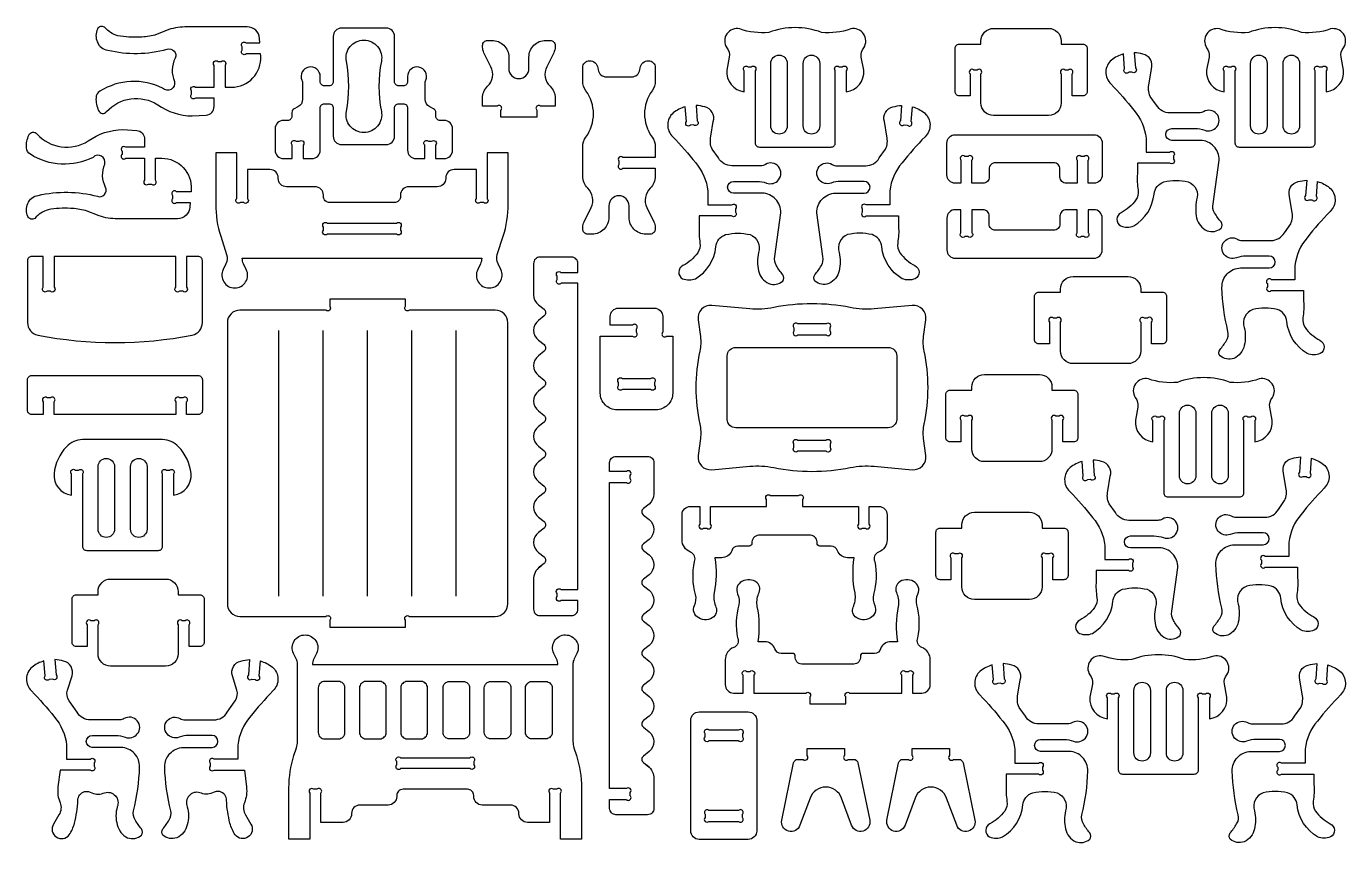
# Model space of a CAD drawing. Extents: x 685.5 to 700.6, y 17.1 to 35.8.
# Drawn here: x 685.53 to 700.64, y 26.46 to 35.81 of the extents above; entities that cross this region are included whole.
import ezdxf

# ---------------------------------------------------------------- set-up
doc = ezdxf.new("R2010")
doc.units = 0
doc.header["$MEASUREMENT"] = 0
doc.layers.add('KONTUR', color=20, linetype='CONTINUOUS')

msp = doc.modelspace()

# ---------------------------------------------------------------- linework, layer by layer
at = {"layer": 'KONTUR'}
for points in [[(687.721, 35.409), (687.757, 35.409, -1), (687.802, 35.365), (687.802, 35.115), (687.875, 35.115, 0.433432), (688.211, 35.473), (688.209, 35.497), (688.042, 35.497, -1), (687.998, 35.541), (687.998, 35.578, -1), (688.042, 35.622), (688.201, 35.622), (688.198, 35.672, 0.395253), (688.054, 35.807), (687.366, 35.807, 0.077687), (687.157, 35.775), (686.999, 35.712, -0.042031), (686.828, 35.688, -0.051106), (686.574, 35.704, -0.13778), (686.422, 35.803, 0.443717), (686.34, 35.781, 0.213303), (686.339, 35.634, 0.283264), (686.458, 35.54, 0.123296), (687.137, 35.55, -0.670336), (687.23, 35.448, 0.213141), (687.221, 35.181, -0.77774), (687.087, 35.104, 0.263991), (686.369, 35.069, 0.272682), (686.324, 34.995, 0.117689), (686.353, 34.848, 0.58058), (686.444, 34.836, -0.364324), (687.031, 34.915, 0.149435), (687.427, 34.786), (687.587, 34.797, 0.395611), (687.677, 34.893), (687.677, 34.99), (687.463, 34.99, -1), (687.419, 35.034), (687.419, 35.07, -1), (687.463, 35.115), (687.677, 35.115), (687.677, 35.365, -1)], [(690.101, 35.197, 0.474116), (690.022, 35.346, 0.474116), (689.892, 35.239), (689.892, 35.18, -0.414214), (689.844, 35.132), (689.791, 35.132, -0.414214), (689.743, 35.18), (689.743, 35.696, 0.414214), (689.647, 35.792), (689.137, 35.792, 0.414214), (689.041, 35.696), (689.041, 35.18, -0.414214), (688.993, 35.132), (688.94, 35.132, -0.414214), (688.892, 35.18), (688.892, 35.239, 0.474116), (688.761, 35.346, 0.474116), (688.682, 35.197, -0.10039), (688.69, 35.159), (688.69, 34.977, -0.283093), (688.637, 34.891), (688.594, 34.869, 0.283093), (688.567, 34.826), (688.567, 34.783, -0.414214), (688.519, 34.735), (688.471, 34.735, 0.414214), (688.375, 34.639), (688.375, 34.395, 0.414214), (688.471, 34.298), (688.571, 34.298), (688.571, 34.452, -1), (688.615, 34.496), (688.652, 34.496, -1), (688.696, 34.452), (688.696, 34.298), (688.796, 34.298, 0.414214), (688.892, 34.395), (688.892, 34.878, -0.414214), (688.94, 34.926), (688.993, 34.926, -0.414214), (689.041, 34.878), (689.041, 34.555, 0.414214), (689.137, 34.459), (689.647, 34.459, 0.414214), (689.743, 34.555), (689.743, 34.878, -0.414214), (689.791, 34.926), (689.844, 34.926, -0.414214), (689.892, 34.878), (689.892, 34.395, 0.414214), (689.988, 34.298), (690.088, 34.298), (690.088, 34.452, -1), (690.132, 34.496), (690.168, 34.496, -1), (690.213, 34.452), (690.213, 34.298), (690.312, 34.298, 0.414214), (690.408, 34.395), (690.408, 34.639, 0.414214), (690.312, 34.735), (690.264, 34.735, -0.414214), (690.216, 34.783), (690.216, 34.826, 0.283093), (690.19, 34.869), (690.146, 34.891, -0.283093), (690.093, 34.977), (690.093, 35.159, -0.10039)], [(694.332, 35.798, 0.088383), (694.03, 35.743, -0.111237), (693.697, 35.783, 0.672511), (693.547, 35.568, -0.226774), (693.576, 35.461), (693.548, 35.31, 0.411397), (693.748, 35.064), (693.748, 35.305, -1), (693.792, 35.349), (693.828, 35.349, -1), (693.873, 35.305), (693.873, 34.478, 0.414214), (693.921, 34.43), (694.743, 34.43, 0.414214), (694.791, 34.478), (694.791, 35.305, -1), (694.835, 35.349), (694.872, 35.349, -1), (694.916, 35.305), (694.916, 35.064, 0.411397), (695.116, 35.31), (695.088, 35.461, -0.226774), (695.117, 35.568, 0.672511), (694.967, 35.783, -0.111237), (694.634, 35.743, 0.088383)], [(696.459, 34.935), (696.459, 35.267, 1), (696.415, 35.312), (696.378, 35.312, 1), (696.334, 35.267), (696.334, 35.017), (696.21, 35.017, -0.414214), (696.162, 35.065), (696.162, 35.561, -0.414214), (696.21, 35.609), (696.459, 35.609), (696.459, 35.645, -0.414214), (696.603, 35.789), (697.233, 35.789, -0.414214), (697.378, 35.645), (697.378, 35.609), (697.627, 35.609, -0.414214), (697.675, 35.561), (697.675, 35.065, -0.414214), (697.627, 35.017), (697.503, 35.017), (697.503, 35.267, 1), (697.458, 35.312), (697.422, 35.312, 1), (697.378, 35.267), (697.378, 34.935, -0.414214), (697.233, 34.791), (696.603, 34.791, -0.414214)], [(699.827, 35.798, 0.088383), (699.525, 35.743, -0.111237), (699.192, 35.783, 0.672511), (699.043, 35.568, -0.226774), (699.071, 35.461), (699.043, 35.31, 0.411397), (699.243, 35.064), (699.243, 35.305, -1), (699.288, 35.349), (699.324, 35.349, -1), (699.368, 35.305), (699.368, 34.478, 0.414214), (699.416, 34.43), (700.239, 34.43, 0.414214), (700.287, 34.478), (700.287, 35.305, -1), (700.331, 35.349), (700.367, 35.349, -1), (700.412, 35.305), (700.412, 35.064, 0.411397), (700.612, 35.31), (700.584, 35.461, -0.226774), (700.612, 35.568, 0.672511), (700.463, 35.783, -0.111237), (700.13, 35.743, 0.088383)], [(689.191, 35.412, -0.471204), (689.392, 35.655, -0.471204), (689.592, 35.412, 0.095585), (689.592, 34.839, -0.471204), (689.392, 34.596, -0.471204), (689.191, 34.839, 0.095585)], [(690.961, 34.773), (690.961, 34.854, 1), (690.917, 34.898), (690.751, 34.898), (690.751, 34.989, -0.201878), (690.809, 35.126, 0.325635), (690.847, 35.349), (690.767, 35.511, -0.116123), (690.751, 35.575), (690.751, 35.594, -0.414214), (690.809, 35.652), (690.859, 35.652, -0.414214), (691.051, 35.46), (691.051, 35.329, 1), (691.282, 35.329), (691.282, 35.46, -0.414214), (691.474, 35.652), (691.524, 35.652, -0.414214), (691.582, 35.594), (691.582, 35.575, -0.116123), (691.566, 35.511), (691.486, 35.349, 0.325635), (691.524, 35.126, -0.201878), (691.582, 34.989), (691.582, 34.898), (691.416, 34.898, 1), (691.372, 34.854), (691.372, 34.773)], [(698.259, 33.935, -0.180382), (698.233, 33.824, -0.114184), (698.063, 33.678, 0.61467), (698.06, 33.527, 0.190419), (698.208, 33.527, 0.236111), (698.442, 33.892, -0.305922), (698.553, 34.031, -0.117873), (698.833, 34.031, -0.410093), (698.929, 33.825, 0.099629), (698.929, 33.618, 0.228734), (699.048, 33.471, 0.269899), (699.208, 33.5, 0.341497), (699.208, 33.572, -0.037711), (699.135, 33.676, -0.201322), (699.117, 33.78), (699.186, 34.281, 0.414214), (698.972, 34.507), (698.643, 34.507, -1), (698.643, 34.642), (698.912, 34.642, -0.088172), (699.021, 34.623, 0.31679), (699.159, 34.66, 0.844509), (699.009, 34.835, -0.139482), (698.955, 34.821), (698.624, 34.821, -0.267949), (698.47, 34.91), (698.398, 35.011, -0.174881), (698.385, 35.16), (698.411, 35.325, 0.443368), (698.313, 35.495, 0.062392), (698.215, 35.511), (698.228, 35.336, -1), (698.187, 35.289), (698.151, 35.286, -1), (698.103, 35.327), (698.09, 35.496, 0.096799), (697.953, 35.427, 0.444682), (697.947, 35.153, -0.025048), (698.21, 34.853, -0.150438), (698.349, 34.533), (698.349, 34.372), (698.621, 34.372, -1), (698.665, 34.328), (698.665, 34.291, -1), (698.621, 34.247), (698.25, 34.247), (698.25, 34.125, 0.057319)], [(692.728, 35.188, -0.158286), (692.692, 35.075, 0.324707), (692.692, 34.545, -0.158286), (692.728, 34.432), (692.728, 34.312), (692.358, 34.312, 1), (692.313, 34.268), (692.313, 34.231, 1), (692.358, 34.187), (692.728, 34.187), (692.728, 34.097, -0.201878), (692.671, 33.959, 0.325635), (692.633, 33.736), (692.713, 33.574, -0.116123), (692.728, 33.51), (692.728, 33.491, -0.414214), (692.671, 33.433), (692.621, 33.433, -0.414214), (692.428, 33.625), (692.428, 33.757, 1), (692.198, 33.757), (692.198, 33.625, -0.414214), (692.006, 33.433), (691.956, 33.433, -0.414214), (691.898, 33.491), (691.898, 33.51, -0.116123), (691.913, 33.574), (691.994, 33.736, 0.325635), (691.956, 33.959, -0.201878), (691.898, 34.097), (691.898, 34.432, -0.158286), (691.935, 34.545, 0.324707), (691.935, 35.075, -0.158286), (691.898, 35.188), (691.898, 35.342, -0.414214), (691.975, 35.419), (691.977, 35.419, -0.373213), (692.072, 35.336), (692.075, 35.316, 0.373213), (692.17, 35.234), (692.457, 35.234, 0.373213), (692.552, 35.316), (692.555, 35.336, -0.373213), (692.65, 35.419), (692.652, 35.419, -0.414214), (692.728, 35.342)], [(694.052, 35.389, -1), (694.241, 35.389), (694.241, 34.673, -1), (694.052, 34.673)], [(694.423, 35.389, -1), (694.612, 35.389), (694.612, 34.673, -1), (694.423, 34.673)], [(699.547, 35.389, -1), (699.736, 35.389), (699.736, 34.673, -1), (699.547, 34.673)], [(699.919, 35.389, -1), (700.108, 35.389), (700.108, 34.673, -1), (699.919, 34.673)], [(693.241, 33.33, -0.180382), (693.215, 33.219, -0.114184), (693.045, 33.073, 0.61467), (693.042, 32.922, 0.190419), (693.19, 32.922, 0.236111), (693.424, 33.287, -0.305922), (693.535, 33.427, -0.117873), (693.814, 33.427, -0.410093), (693.911, 33.221, 0.099629), (693.911, 33.013, 0.228734), (694.03, 32.867, 0.269899), (694.189, 32.895, 0.341497), (694.189, 32.968, -0.037711), (694.116, 33.071, -0.201322), (694.099, 33.175), (694.167, 33.676, 0.414214), (693.954, 33.902), (693.625, 33.902, -1), (693.625, 34.037), (693.894, 34.037, -0.088172), (694.003, 34.018, 0.31679), (694.141, 34.055, 0.844509), (693.99, 34.231, -0.139482), (693.937, 34.216), (693.606, 34.216, -0.267949), (693.452, 34.305), (693.38, 34.406, -0.174881), (693.367, 34.555), (693.393, 34.721, 0.443368), (693.295, 34.89, 0.062392), (693.197, 34.906), (693.21, 34.731, -1), (693.169, 34.684), (693.132, 34.681, -1), (693.085, 34.722), (693.072, 34.891, 0.096799), (692.935, 34.822, 0.444682), (692.929, 34.549, -0.025048), (693.192, 34.248, -0.150438), (693.331, 33.928), (693.331, 33.767), (693.602, 33.767, -1), (693.647, 33.723), (693.647, 33.686, -1), (693.602, 33.642), (693.232, 33.642), (693.232, 33.52, 0.057319)], [(695.505, 33.33, 0.180382), (695.531, 33.219, 0.114184), (695.702, 33.073, -0.61467), (695.705, 32.922, -0.190419), (695.556, 32.922, -0.236111), (695.322, 33.287, 0.305922), (695.211, 33.427, 0.117873), (694.932, 33.427, 0.410093), (694.835, 33.221, -0.099629), (694.835, 33.013, -0.228734), (694.716, 32.867, -0.269899), (694.557, 32.895, -0.341497), (694.557, 32.968, 0.037711), (694.63, 33.071, 0.201322), (694.648, 33.175), (694.579, 33.676, -0.414214), (694.792, 33.902), (695.121, 33.902, 1), (695.121, 34.037), (694.853, 34.037, 0.088172), (694.744, 34.018, -0.31679), (694.606, 34.055, -0.844509), (694.756, 34.231, 0.139482), (694.81, 34.216), (695.14, 34.216, 0.267949), (695.294, 34.305), (695.366, 34.406, 0.174881), (695.38, 34.555), (695.353, 34.721, -0.443368), (695.451, 34.89, -0.062392), (695.55, 34.906), (695.537, 34.731, 1), (695.578, 34.684), (695.614, 34.681, 1), (695.661, 34.722), (695.674, 34.891, -0.096799), (695.811, 34.822, -0.444682), (695.818, 34.549, 0.025048), (695.555, 34.248, 0.150438), (695.415, 33.928), (695.415, 33.767), (695.144, 33.767, 1), (695.1, 33.723), (695.1, 33.686, 1), (695.144, 33.642), (695.515, 33.642), (695.515, 33.52, -0.057319)], [(686.88, 34.302), (686.88, 34.051, 1), (686.924, 34.007), (686.96, 34.007, 1), (687.005, 34.051), (687.005, 34.302), (687.078, 34.302, -0.433432), (687.414, 33.943), (687.412, 33.919), (687.245, 33.919, 1), (687.201, 33.875), (687.201, 33.838, 1), (687.245, 33.794), (687.404, 33.794), (687.4, 33.744, -0.395253), (687.257, 33.609), (686.569, 33.609, -0.077687), (686.36, 33.641), (686.202, 33.704, 0.042031), (686.031, 33.728, 0.051106), (685.776, 33.713, 0.13778), (685.624, 33.613, -0.443717), (685.543, 33.635, -0.213303), (685.542, 33.782, -0.283264), (685.661, 33.876, -0.123296), (686.34, 33.866, 0.670336), (686.433, 33.968, -0.213141), (686.424, 34.235, 0.77774), (686.29, 34.312, -0.263991), (685.572, 34.347, -0.272682), (685.527, 34.421, -0.117689), (685.556, 34.568, -0.58058), (685.647, 34.58, 0.364324), (686.234, 34.501, -0.149435), (686.63, 34.63), (686.79, 34.62, -0.395611), (686.88, 34.524), (686.88, 34.427), (686.666, 34.427, 1), (686.622, 34.382), (686.622, 34.346, 1), (686.666, 34.302)], [(696.481, 34.015), (696.355, 34.015), (696.355, 34.279, 1), (696.311, 34.323), (696.275, 34.323, 1), (696.23, 34.279), (696.23, 34.015), (696.165, 34.015, -0.414214), (696.069, 34.111), (696.069, 34.475, -0.414214), (696.165, 34.572), (697.752, 34.572, -0.414214), (697.848, 34.475), (697.848, 34.111, -0.414214), (697.752, 34.015), (697.687, 34.015), (697.687, 34.279, 1), (697.642, 34.323), (697.606, 34.323, 1), (697.562, 34.279), (697.562, 34.015), (697.437, 34.015, -0.414214), (697.364, 34.087), (697.364, 34.179, 0.414214), (697.292, 34.251), (696.625, 34.251, 0.414214), (696.553, 34.179), (696.553, 34.087, -0.414214)], [(690.805, 34.365), (690.805, 33.839, -1), (690.761, 33.795), (690.724, 33.795, -1), (690.68, 33.839), (690.68, 34.173), (690.425, 34.173, 0.414214), (690.329, 34.077), (690.329, 34.071, -0.414214), (690.232, 33.975), (689.907, 33.975, 0.414214), (689.811, 33.879), (689.811, 33.867, -0.414214), (689.739, 33.795), (689.001, 33.795, -0.414214), (688.929, 33.867), (688.929, 33.879, 0.414214), (688.832, 33.975), (688.507, 33.975, -0.414214), (688.411, 34.071), (688.411, 34.077, 0.414214), (688.315, 34.173), (688.06, 34.173), (688.06, 33.839, -1), (688.015, 33.795), (687.979, 33.795, -1), (687.935, 33.839), (687.935, 34.365), (687.695, 34.365), (687.695, 33.777, 0.077953), (687.752, 33.409), (687.82, 33.2, -0.19395), (687.812, 33.092), (687.781, 33.028, 0.55474), (687.913, 32.816, 0.55474), (688.045, 33.028), (688.013, 33.092, -0.114229), (687.999, 33.156), (690.741, 33.156, -0.114229), (690.726, 33.092), (690.695, 33.028, 0.55474), (690.827, 32.816, 0.55474), (690.959, 33.028), (690.928, 33.092, -0.19395), (690.92, 33.2), (690.987, 33.409, 0.077953), (691.045, 33.777), (691.045, 34.365)], [(700.145, 32.474, 0.180382), (700.171, 32.363, 0.114184), (700.341, 32.217, -0.61467), (700.344, 32.065, -0.190419), (700.196, 32.065, -0.236111), (699.962, 32.431, 0.305922), (699.851, 32.57, 0.117873), (699.572, 32.57, 0.410093), (699.475, 32.364, -0.099629), (699.475, 32.157, -0.228734), (699.356, 32.01, -0.269899), (699.197, 32.039, -0.341497), (699.197, 32.111, 0.037711), (699.27, 32.214, 0.201322), (699.287, 32.319, -0.052119), (699.219, 32.82, -0.414214), (699.432, 33.045), (699.761, 33.045, 1), (699.761, 33.181), (699.492, 33.181, 0.088172), (699.384, 33.162, -0.31679), (699.245, 33.199, -0.844509), (699.396, 33.374, 0.139482), (699.449, 33.36), (699.78, 33.36, 0.267949), (699.934, 33.449), (700.006, 33.55, 0.174881), (700.019, 33.699), (699.993, 33.864, -0.443368), (700.091, 34.034, -0.062392), (700.189, 34.05), (700.176, 33.875, 1), (700.217, 33.827), (700.254, 33.825, 1), (700.301, 33.865), (700.314, 34.035, -0.096799), (700.451, 33.965, -0.444682), (700.457, 33.692, 0.025048), (700.194, 33.392, 0.150438), (700.055, 33.072), (700.055, 32.911), (699.784, 32.911, 1), (699.739, 32.866), (699.739, 32.83, 1), (699.784, 32.786), (700.154, 32.786), (700.154, 32.664, -0.057319)], [(696.481, 33.713), (696.355, 33.713), (696.355, 33.449, -1), (696.311, 33.405), (696.275, 33.405, -1), (696.23, 33.449), (696.23, 33.713), (696.165, 33.713, 0.414214), (696.069, 33.617), (696.069, 33.253, 0.414214), (696.165, 33.157), (697.752, 33.157, 0.414214), (697.848, 33.253), (697.848, 33.617, 0.414214), (697.752, 33.713), (697.687, 33.713), (697.687, 33.449, -1), (697.642, 33.405), (697.606, 33.405, -1), (697.562, 33.449), (697.562, 33.713), (697.437, 33.713, 0.414214), (697.364, 33.641), (697.364, 33.549, -0.414214), (697.292, 33.477), (696.625, 33.477, -0.414214), (696.553, 33.549), (696.553, 33.641, 0.414214)], [(689.811, 33.514), (689.811, 33.478, -1), (689.767, 33.433), (688.973, 33.433, -1), (688.929, 33.478), (688.929, 33.514, -1), (688.973, 33.558), (689.767, 33.558, -1)], [(685.845, 33.178), (685.845, 32.824, -1), (685.801, 32.779), (685.764, 32.779, -1), (685.72, 32.824), (685.72, 33.178), (685.588, 33.178, 0.414214), (685.54, 33.13), (685.54, 32.419, 0.358275), (685.656, 32.277, 0.097651), (687.426, 32.277, 0.358275), (687.542, 32.419), (687.542, 33.13, 0.414214), (687.494, 33.178), (687.362, 33.178), (687.362, 32.824, -1), (687.318, 32.779), (687.281, 32.779, -1), (687.237, 32.824), (687.237, 33.178)], [(691.422, 29.635, 0.229334), (691.335, 29.496), (691.335, 29.136, 0.414214), (691.407, 29.064), (691.77, 29.064, 0.414214), (691.842, 29.136), (691.842, 29.238), (691.65, 29.238, -1), (691.605, 29.282), (691.605, 29.318, -1), (691.65, 29.363), (691.842, 29.363), (691.842, 32.87), (691.65, 32.87, -1), (691.605, 32.914), (691.605, 32.951, -1), (691.65, 32.995), (691.842, 32.995), (691.842, 33.097, 0.414214), (691.77, 33.169), (691.407, 33.169, 0.414214), (691.335, 33.097), (691.335, 32.736, 0.229334), (691.39, 32.623), (691.455, 32.572, -0.484131), (691.455, 32.496), (691.39, 32.445, 0.484131), (691.39, 32.218), (691.455, 32.167, -0.484131), (691.455, 32.091), (691.39, 32.04, 0.484131), (691.39, 31.813), (691.455, 31.762, -0.484131), (691.455, 31.686), (691.39, 31.635, 0.484131), (691.39, 31.408), (691.455, 31.357, -0.484131), (691.455, 31.281), (691.39, 31.23, 0.484131), (691.39, 31.003), (691.455, 30.952, -0.484131), (691.455, 30.876), (691.39, 30.825, 0.484131), (691.39, 30.598), (691.455, 30.546, -0.484131), (691.455, 30.471), (691.39, 30.42, 0.484131), (691.39, 30.193), (691.455, 30.141, -0.484131), (691.455, 30.066), (691.39, 30.015, 0.484131), (691.39, 29.788), (691.455, 29.736, -0.484131), (691.455, 29.661), (691.39, 29.61)], [(697.369, 32.094), (697.369, 32.426, 1), (697.325, 32.471), (697.288, 32.471, 1), (697.244, 32.426), (697.244, 32.176), (697.12, 32.176, -0.414214), (697.072, 32.224), (697.072, 32.72, -0.414214), (697.12, 32.768), (697.369, 32.768), (697.369, 32.804, -0.414214), (697.513, 32.948), (698.143, 32.948, -0.414214), (698.288, 32.804), (698.288, 32.768), (698.537, 32.768, -0.414214), (698.585, 32.72), (698.585, 32.224, -0.414214), (698.537, 32.176), (698.413, 32.176), (698.413, 32.426, 1), (698.368, 32.471), (698.332, 32.471, 1), (698.288, 32.426), (698.288, 32.094, -0.414214), (698.143, 31.95), (697.513, 31.95, -0.414214)], [(691.041, 29.199), (691.041, 32.418, 0.414214), (690.896, 32.562), (689.913, 32.562, -1), (689.868, 32.606), (689.868, 32.687), (689, 32.687), (689, 32.606, -1), (688.956, 32.562), (687.972, 32.562, 0.414214), (687.828, 32.418), (687.828, 29.199, 0.414214), (687.972, 29.055), (688.956, 29.055, -1), (689, 29.011), (689, 28.93), (689.868, 28.93), (689.868, 29.011, -1), (689.913, 29.055), (690.896, 29.055, 0.414214)], [(693.194, 31.675, 0.05321), (693.239, 31.258, -0.086893), (693.245, 31.092), (693.219, 30.898, 0.481055), (693.375, 30.735), (693.812, 30.774, -0.071729), (694.086, 30.759, 0.09921), (694.961, 30.759, -0.071729), (695.235, 30.774), (695.672, 30.735, 0.481055), (695.828, 30.898), (695.802, 31.092, -0.086893), (695.808, 31.258, 0.05321), (695.853, 31.675, 0.05321), (695.808, 32.093, -0.086893), (695.802, 32.259), (695.828, 32.453, 0.481055), (695.672, 32.616), (695.235, 32.577, -0.071729), (694.961, 32.592, 0.09921), (694.086, 32.592, -0.071729), (693.812, 32.577), (693.375, 32.616, 0.481055), (693.219, 32.453), (693.245, 32.259, -0.086893), (693.239, 32.093, 0.05321)], [(692.291, 31.421, -0.414214), (692.099, 31.613), (692.099, 32.266), (692.469, 32.266, 1), (692.514, 32.31), (692.514, 32.347, 1), (692.469, 32.391), (692.213, 32.391), (692.213, 32.489, -0.414214), (692.309, 32.585), (692.718, 32.585, -0.414214), (692.814, 32.489), (692.814, 32.31, 1), (692.859, 32.266), (692.929, 32.266), (692.929, 31.613, -0.414214), (692.736, 31.421)], [(694.362, 32.279), (694.685, 32.279, 1), (694.73, 32.323), (694.73, 32.359, 1), (694.685, 32.404), (694.362, 32.404, 1), (694.317, 32.359), (694.317, 32.323, 1)], [(695.398, 31.215), (693.65, 31.215, -0.414214), (693.553, 31.311), (693.553, 32.039, -0.414214), (693.65, 32.136), (695.398, 32.136, -0.414214), (695.494, 32.039), (695.494, 31.311, -0.414214)], [(687.362, 31.366), (687.362, 31.512, 1), (687.318, 31.557), (687.281, 31.557, 1), (687.237, 31.512), (687.237, 31.366), (685.845, 31.366), (685.845, 31.512, 1), (685.801, 31.557), (685.764, 31.557, 1), (685.72, 31.512), (685.72, 31.366), (685.588, 31.366, -0.414214), (685.54, 31.415), (685.54, 31.766, -0.414214), (685.588, 31.814), (687.494, 31.814, -0.414214), (687.542, 31.766), (687.542, 31.415, -0.414214), (687.494, 31.366)], [(692.352, 31.779), (692.675, 31.779, -1), (692.719, 31.734), (692.719, 31.698, -1), (692.675, 31.654), (692.352, 31.654, -1), (692.308, 31.698), (692.308, 31.734, -1)], [(696.354, 30.971), (696.354, 31.304, 1), (696.31, 31.348), (696.273, 31.348, 1), (696.229, 31.304), (696.229, 31.053), (696.105, 31.053, -0.414214), (696.057, 31.102), (696.057, 31.597, -0.414214), (696.105, 31.645), (696.354, 31.645), (696.354, 31.681, -0.414214), (696.498, 31.826), (697.128, 31.826, -0.414214), (697.272, 31.681), (697.272, 31.645), (697.521, 31.645, -0.414214), (697.57, 31.597), (697.57, 31.102, -0.414214), (697.521, 31.053), (697.397, 31.053), (697.397, 31.304, 1), (697.353, 31.348), (697.317, 31.348, 1), (697.272, 31.304), (697.272, 30.971, -0.414214), (697.128, 30.827), (696.498, 30.827, -0.414214)], [(699.011, 31.79, 0.088383), (698.709, 31.735, -0.111237), (698.376, 31.775, 0.672511), (698.226, 31.56, -0.226774), (698.255, 31.453), (698.227, 31.302, 0.411397), (698.427, 31.056), (698.427, 31.297, -1), (698.471, 31.342), (698.508, 31.342, -1), (698.552, 31.297), (698.552, 30.471, 0.414214), (698.6, 30.423), (699.422, 30.423, 0.414214), (699.47, 30.471), (699.47, 31.297, -1), (699.515, 31.342), (699.551, 31.342, -1), (699.595, 31.297), (699.595, 31.056, 0.411397), (699.795, 31.302), (699.767, 31.453, -0.226774), (699.796, 31.56, 0.672511), (699.646, 31.775, -0.111237), (699.313, 31.735, 0.088383)], [(698.731, 31.381, -1), (698.92, 31.381), (698.92, 30.666, -1), (698.731, 30.666)], [(699.102, 31.381, -1), (699.291, 31.381), (699.291, 30.666, -1), (699.102, 30.666)], [(687.087, 31.081), (686.168, 31.081, 0.200898), (685.986, 30.997, 0.168545), (685.844, 30.691, 0.411397), (686.043, 30.445), (686.043, 30.686, -1), (686.088, 30.73), (686.124, 30.73, -1), (686.168, 30.686), (686.168, 29.859, 0.414214), (686.217, 29.811), (687.039, 29.811, 0.414214), (687.087, 29.859), (687.087, 30.686, -1), (687.131, 30.73), (687.168, 30.73, -1), (687.212, 30.686), (687.212, 30.445, 0.411397), (687.412, 30.691, 0.168545), (687.269, 30.997, 0.200898)], [(694.362, 31.072), (694.685, 31.072, -1), (694.73, 31.028), (694.73, 30.991, -1), (694.685, 30.947), (694.362, 30.947, -1), (694.317, 30.991), (694.317, 31.028, -1)], [(686.347, 30.77, -1), (686.536, 30.77), (686.536, 30.054, -1), (686.347, 30.054)], [(686.719, 30.77, -1), (686.908, 30.77), (686.908, 30.054, -1), (686.719, 30.054)], [(692.625, 27.354, -0.229334), (692.713, 27.216), (692.713, 26.855, -0.414214), (692.641, 26.783), (692.278, 26.783, -0.414214), (692.206, 26.855), (692.206, 26.957), (692.398, 26.957, 1), (692.442, 27.001), (692.442, 27.038, 1), (692.398, 27.082), (692.206, 27.082), (692.206, 30.589), (692.398, 30.589, 1), (692.442, 30.633), (692.442, 30.67, 1), (692.398, 30.714), (692.206, 30.714), (692.206, 30.816, -0.414214), (692.278, 30.888), (692.641, 30.888, -0.414214), (692.713, 30.816), (692.713, 30.456, -0.229334), (692.658, 30.342), (692.593, 30.291, 0.484131), (692.593, 30.216), (692.658, 30.164, -0.484131), (692.658, 29.937), (692.593, 29.886, 0.484131), (692.593, 29.811), (692.658, 29.759, -0.484131), (692.658, 29.532), (692.593, 29.481, 0.484131), (692.593, 29.405), (692.658, 29.354, -0.484131), (692.658, 29.127), (692.593, 29.076, 0.484131), (692.593, 29), (692.658, 28.949, -0.484131), (692.658, 28.722), (692.593, 28.671, 0.484131), (692.593, 28.595), (692.658, 28.544, -0.484131), (692.658, 28.317), (692.593, 28.266, 0.484131), (692.593, 28.19), (692.658, 28.139, -0.484131), (692.658, 27.912), (692.593, 27.861, 0.484131), (692.593, 27.785), (692.658, 27.734, -0.484131), (692.658, 27.507), (692.593, 27.456, 0.484131), (692.593, 27.38), (692.658, 27.329)], [(697.787, 29.269, -0.180382), (697.761, 29.157, -0.114184), (697.591, 29.012, 0.61467), (697.588, 28.86, 0.190419), (697.736, 28.86, 0.236111), (697.97, 29.226, -0.305922), (698.081, 29.365, -0.117873), (698.361, 29.365, -0.410093), (698.457, 29.159, 0.099629), (698.457, 28.952, 0.228734), (698.576, 28.805, 0.269899), (698.736, 28.834, 0.341497), (698.736, 28.906, -0.037711), (698.663, 29.009, -0.201322), (698.645, 29.113), (698.714, 29.615, 0.414214), (698.5, 29.84), (698.171, 29.84, -1), (698.171, 29.976), (698.44, 29.976, -0.088172), (698.549, 29.957, 0.31679), (698.687, 29.994, 0.844509), (698.537, 30.169, -0.139482), (698.483, 30.155), (698.152, 30.155, -0.267949), (697.998, 30.243), (697.926, 30.345, -0.174881), (697.913, 30.494), (697.939, 30.659, 0.443368), (697.841, 30.829, 0.062392), (697.743, 30.845), (697.756, 30.67, -1), (697.715, 30.622), (697.679, 30.62, -1), (697.631, 30.66), (697.618, 30.83, 0.096799), (697.481, 30.76, 0.444682), (697.475, 30.487, -0.025048), (697.738, 30.187, -0.150438), (697.877, 29.867), (697.877, 29.706), (698.149, 29.706, -1), (698.193, 29.661), (698.193, 29.625, -1), (698.149, 29.581), (697.778, 29.581), (697.778, 29.459, 0.057319)], [(700.076, 29.305, 0.180382), (700.102, 29.193, 0.114184), (700.272, 29.048, -0.61467), (700.275, 28.896, -0.190419), (700.127, 28.896, -0.236111), (699.893, 29.262, 0.305922), (699.782, 29.401, 0.117873), (699.502, 29.401, 0.410093), (699.406, 29.195, -0.099629), (699.406, 28.988, -0.228734), (699.287, 28.841, -0.269899), (699.127, 28.87, -0.341497), (699.127, 28.942, 0.037711), (699.201, 29.045, 0.201322), (699.218, 29.149, -0.052119), (699.149, 29.651, -0.414214), (699.363, 29.876), (699.692, 29.876, 1), (699.692, 30.012), (699.423, 30.012, 0.088172), (699.314, 29.993, -0.31679), (699.176, 30.03, -0.844509), (699.326, 30.205, 0.139482), (699.38, 30.191), (699.711, 30.191, 0.267949), (699.865, 30.279), (699.937, 30.381, 0.174881), (699.95, 30.53), (699.924, 30.695, -0.443368), (700.022, 30.865, -0.062392), (700.12, 30.881), (700.107, 30.706, 1), (700.148, 30.658), (700.184, 30.656, 1), (700.232, 30.696), (700.245, 30.866, -0.096799), (700.382, 30.796, -0.444682), (700.388, 30.523, 0.025048), (700.125, 30.223, 0.150438), (699.986, 29.903), (699.986, 29.742), (699.714, 29.742, 1), (699.67, 29.697), (699.67, 29.661, 1), (699.714, 29.617), (700.085, 29.617), (700.085, 29.495, -0.057319)], [(694.508, 29.984), (693.911, 29.984, 0.416597), (693.836, 29.893, -0.438914), (693.804, 29.859), (693.674, 29.86, 0.358235), (693.605, 29.806, -0.29887), (693.489, 29.726), (693.411, 29.726, -0.094158), (693.402, 29.324, 0.135936), (693.417, 29.177, -0.332095), (693.4, 29.05, -0.307804), (693.226, 29.037, -0.401002), (693.177, 29.179, 0.181945), (693.19, 29.305, -0.117839), (693.177, 29.682, 0.432952), (693.133, 29.791, -0.31016), (693.035, 29.933), (693.035, 30.218, -0.414214), (693.131, 30.314), (693.238, 30.314), (693.238, 30.11, 1), (693.283, 30.066), (693.319, 30.066, 1), (693.363, 30.11), (693.363, 30.314), (694.003, 30.314), (694.003, 30.395, -1), (694.048, 30.439), (694.371, 30.439, -1), (694.416, 30.395), (694.416, 30.314), (695.055, 30.314), (695.055, 30.11, 1), (695.1, 30.066), (695.136, 30.066, 1), (695.18, 30.11), (695.18, 30.314), (695.288, 30.314, -0.414214), (695.384, 30.218), (695.384, 29.933, -0.31016), (695.286, 29.791, 0.432952), (695.242, 29.682, -0.117839), (695.229, 29.305, 0.181945), (695.242, 29.179, -0.401002), (695.193, 29.037, -0.307804), (695.019, 29.05, -0.332095), (695.002, 29.177, 0.135936), (695.017, 29.324, -0.094158), (695.008, 29.726), (694.93, 29.726, -0.29887), (694.814, 29.806, 0.358235), (694.744, 29.86), (694.614, 29.859, -0.438914), (694.583, 29.893, 0.416597)], [(696.24, 29.393), (696.24, 29.726, 1), (696.196, 29.77), (696.159, 29.77, 1), (696.115, 29.726), (696.115, 29.475), (695.991, 29.475, -0.414214), (695.943, 29.523), (695.943, 30.019, -0.414214), (695.991, 30.067), (696.24, 30.067), (696.24, 30.103, -0.414214), (696.384, 30.248), (697.014, 30.248, -0.414214), (697.158, 30.103), (697.158, 30.067), (697.408, 30.067, -0.414214), (697.456, 30.019), (697.456, 29.523, -0.414214), (697.408, 29.475), (697.283, 29.475), (697.283, 29.726, 1), (697.239, 29.77), (697.203, 29.77, 1), (697.158, 29.726), (697.158, 29.393, -0.414214), (697.014, 29.249), (696.384, 29.249, -0.414214)], [(686.347, 28.628), (686.347, 28.96, 1), (686.302, 29.005), (686.266, 29.005, 1), (686.222, 28.96), (686.222, 28.71), (686.097, 28.71, -0.414214), (686.049, 28.758), (686.049, 29.254, -0.414214), (686.097, 29.302), (686.347, 29.302), (686.347, 29.338, -0.414214), (686.491, 29.483), (687.121, 29.483, -0.414214), (687.265, 29.338), (687.265, 29.302), (687.514, 29.302, -0.414214), (687.562, 29.254), (687.562, 28.758, -0.414214), (687.514, 28.71), (687.39, 28.71), (687.39, 28.96, 1), (687.346, 29.005), (687.309, 29.005, 1), (687.265, 28.96), (687.265, 28.628, -0.414214), (687.121, 28.484), (686.491, 28.484, -0.414214)], [(695.003, 28.507), (694.406, 28.507, -0.416597), (694.331, 28.597, 0.438914), (694.3, 28.631), (694.17, 28.631, -0.358235), (694.1, 28.685, 0.29887), (693.984, 28.765), (693.906, 28.765, 0.094158), (693.897, 29.167, -0.135936), (693.912, 29.314, 0.332095), (693.895, 29.441, 0.307804), (693.721, 29.454, 0.401002), (693.672, 29.311, -0.181945), (693.685, 29.186, 0.117839), (693.672, 28.809, -0.432952), (693.628, 28.7, 0.31016), (693.53, 28.557), (693.53, 28.273, 0.414214), (693.626, 28.177), (693.734, 28.177), (693.734, 28.381, -1), (693.778, 28.425), (693.814, 28.425, -1), (693.859, 28.381), (693.859, 28.177), (694.454, 28.177, -1), (694.498, 28.132), (694.498, 28.052), (694.911, 28.052), (694.911, 28.132, -1), (694.955, 28.177), (695.551, 28.177), (695.551, 28.381, -1), (695.595, 28.425), (695.631, 28.425, -1), (695.676, 28.381), (695.676, 28.177), (695.783, 28.177, 0.414214), (695.879, 28.273), (695.879, 28.557, 0.31016), (695.781, 28.7, -0.432952), (695.737, 28.809, 0.117839), (695.724, 29.186, -0.181945), (695.737, 29.311, 0.401002), (695.688, 29.454, 0.307804), (695.514, 29.441, 0.332095), (695.497, 29.314, -0.135936), (695.512, 29.167, 0.094158), (695.503, 28.765), (695.425, 28.765, 0.29887), (695.309, 28.685, -0.358235), (695.24, 28.631), (695.11, 28.631, 0.438914), (695.078, 28.597, -0.416597)], [(691.644, 26.504), (691.644, 27.03, 1), (691.6, 27.075), (691.563, 27.075, 1), (691.519, 27.03), (691.519, 26.696), (691.264, 26.696, -0.414214), (691.168, 26.792), (691.168, 26.798, 0.414214), (691.071, 26.894), (690.746, 26.894, -0.414214), (690.65, 26.991), (690.65, 27.003, 0.414214), (690.578, 27.075), (690.209, 27.075), (689.84, 27.075, 0.414214), (689.768, 27.003), (689.768, 26.991, -0.414214), (689.671, 26.894), (689.346, 26.894, 0.414214), (689.25, 26.798), (689.25, 26.792, -0.414214), (689.154, 26.696), (688.899, 26.696), (688.899, 27.03, 1), (688.854, 27.075), (688.818, 27.075, 1), (688.774, 27.03), (688.774, 26.504), (688.534, 26.504), (688.534, 27.092, -0.077953), (688.591, 27.46), (688.62, 27.549, 0.077953), (688.632, 27.623), (688.632, 28.514, 0.09608), (688.617, 28.567), (688.586, 28.631, -0.55474), (688.718, 28.843, -0.55474), (688.85, 28.631), (688.819, 28.567, 0.114229), (688.804, 28.503), (691.614, 28.503, 0.114229), (691.599, 28.567), (691.567, 28.631, -0.55474), (691.7, 28.843, -0.55474), (691.832, 28.631), (691.8, 28.567, 0.09608), (691.786, 28.514), (691.786, 27.623, 0.077953), (691.798, 27.549), (691.826, 27.46, -0.077953), (691.884, 27.092), (691.884, 26.504)], [(685.987, 27.42), (686.258, 27.42, -1), (686.303, 27.376), (686.303, 27.34, -1), (686.258, 27.295), (685.912, 27.295), (685.888, 27.101, 0.127457), (685.912, 26.92, -0.24599), (685.899, 26.782), (685.837, 26.676, 0.95683), (686.018, 26.554, 0.082114), (686.077, 26.686, 0.051047), (686.116, 26.947, -0.333842), (686.193, 27.05, -0.160842), (686.277, 27.033, 0.220914), (686.422, 27.036, -0.628977), (686.567, 26.874, 0.137758), (686.567, 26.667, 0.228734), (686.686, 26.52, 0.269899), (686.845, 26.549, 0.341497), (686.845, 26.621, -0.037711), (686.772, 26.724, -0.201322), (686.755, 26.828, 0.052119), (686.823, 27.329, 0.414214), (686.61, 27.555), (686.281, 27.555, -1), (686.281, 27.691), (686.55, 27.691, -0.088172), (686.659, 27.671, 0.31679), (686.797, 27.708, 0.844509), (686.646, 27.884, -0.139482), (686.593, 27.87), (686.262, 27.87, -0.267949), (686.108, 27.958), (686.017, 28.088, -0.22812), (685.997, 28.211), (686.049, 28.374, 0.443368), (685.951, 28.544, 0.062392), (685.853, 28.56), (685.866, 28.384, -1), (685.825, 28.337), (685.788, 28.334, -1), (685.741, 28.375), (685.728, 28.545, 0.096799), (685.591, 28.475, 0.444682), (685.585, 28.202, -0.025048), (685.848, 27.902, -0.150438), (685.987, 27.582)], [(687.948, 27.42), (687.676, 27.42, 1), (687.632, 27.376), (687.632, 27.34, 1), (687.676, 27.295), (688.023, 27.295), (688.047, 27.101, -0.127457), (688.023, 26.92, 0.24599), (688.036, 26.782), (688.098, 26.676, -0.95683), (687.917, 26.554, -0.082114), (687.858, 26.686, -0.051047), (687.819, 26.947, 0.333842), (687.742, 27.05, 0.160842), (687.657, 27.033, -0.220914), (687.513, 27.036, 0.628977), (687.368, 26.874, -0.137758), (687.368, 26.667, -0.228734), (687.249, 26.52, -0.269899), (687.089, 26.549, -0.341497), (687.089, 26.621, 0.037711), (687.162, 26.724, 0.201322), (687.18, 26.828, -0.052119), (687.111, 27.329, -0.414214), (687.325, 27.555), (687.653, 27.555, 1), (687.653, 27.691), (687.385, 27.691, 0.088172), (687.276, 27.671, -0.31679), (687.138, 27.708, -0.844509), (687.288, 27.884, 0.139482), (687.342, 27.87), (687.673, 27.87, 0.267949), (687.826, 27.958), (687.917, 28.088, 0.22812), (687.938, 28.211), (687.886, 28.374, -0.443368), (687.984, 28.544, -0.062392), (688.082, 28.56), (688.069, 28.384, 1), (688.11, 28.337), (688.146, 28.334, 1), (688.194, 28.375), (688.206, 28.545, -0.096799), (688.344, 28.475, -0.444682), (688.35, 28.202, 0.025048), (688.087, 27.902, 0.150438), (687.948, 27.582)], [(698.491, 28.616, 0.088383), (698.188, 28.562, -0.111237), (697.856, 28.601, 0.672511), (697.706, 28.386, -0.226774), (697.735, 28.279), (697.707, 28.128, 0.411397), (697.907, 27.883), (697.907, 28.123, -1), (697.951, 28.168), (697.987, 28.168, -1), (698.032, 28.123), (698.032, 27.297, 0.414214), (698.08, 27.249), (698.902, 27.249, 0.414214), (698.95, 27.297), (698.95, 28.123, -1), (698.994, 28.168), (699.031, 28.168, -1), (699.075, 28.123), (699.075, 27.883, 0.411397), (699.275, 28.128), (699.247, 28.279, -0.226774), (699.275, 28.386, 0.672511), (699.126, 28.601, -0.111237), (698.793, 28.562, 0.088383)], [(696.757, 26.937, -0.180382), (696.731, 26.826, -0.114184), (696.561, 26.68, 0.61467), (696.558, 26.529, 0.190419), (696.706, 26.529, 0.236111), (696.94, 26.895, -0.305922), (697.051, 27.034, -0.117873), (697.33, 27.034, -0.410093), (697.427, 26.828, 0.099629), (697.427, 26.621, 0.228734), (697.546, 26.474, 0.269899), (697.705, 26.503, 0.341497), (697.705, 26.575, -0.037711), (697.632, 26.678, -0.201322), (697.615, 26.782, 0.052119), (697.683, 27.283, 0.414214), (697.47, 27.509), (697.141, 27.509, -1), (697.141, 27.645), (697.41, 27.645, -0.088172), (697.518, 27.625, 0.31679), (697.656, 27.662, 0.844509), (697.506, 27.838, -0.139482), (697.453, 27.823), (697.122, 27.823, -0.267949), (696.968, 27.912), (696.896, 28.013, -0.174881), (696.883, 28.163), (696.909, 28.328, 0.443368), (696.811, 28.497, 0.062392), (696.713, 28.514), (696.726, 28.338, -1), (696.685, 28.291), (696.648, 28.288, -1), (696.601, 28.329), (696.588, 28.499, 0.096799), (696.451, 28.429, 0.444682), (696.445, 28.156, -0.025048), (696.708, 27.856, -0.150438), (696.847, 27.536), (696.847, 27.374), (697.118, 27.374, -1), (697.163, 27.33), (697.163, 27.293, -1), (697.118, 27.249), (696.748, 27.249), (696.748, 27.128, 0.057319)], [(700.263, 26.937, 0.180382), (700.289, 26.826, 0.114184), (700.459, 26.68, -0.61467), (700.462, 26.529, -0.190419), (700.313, 26.529, -0.236111), (700.079, 26.895, 0.305922), (699.968, 27.034, 0.117873), (699.689, 27.034, 0.410093), (699.592, 26.828, -0.099629), (699.592, 26.621, -0.228734), (699.473, 26.474, -0.269899), (699.314, 26.503, -0.341497), (699.314, 26.575, 0.037711), (699.387, 26.678, 0.201322), (699.405, 26.782, -0.052119), (699.336, 27.283, -0.414214), (699.549, 27.509), (699.878, 27.509, 1), (699.878, 27.645), (699.61, 27.645, 0.088172), (699.501, 27.625, -0.31679), (699.363, 27.662, -0.844509), (699.513, 27.838, 0.139482), (699.567, 27.823), (699.898, 27.823, 0.267949), (700.051, 27.912), (700.123, 28.013, 0.174881), (700.137, 28.163), (700.111, 28.328, -0.443368), (700.208, 28.497, -0.062392), (700.307, 28.514), (700.294, 28.338, 1), (700.335, 28.291), (700.371, 28.288, 1), (700.419, 28.329), (700.431, 28.499, -0.096799), (700.569, 28.429, -0.444682), (700.575, 28.156, 0.025048), (700.312, 27.856, 0.150438), (700.172, 27.536), (700.172, 27.374), (699.901, 27.374, 1), (699.857, 27.33), (699.857, 27.293, 1), (699.901, 27.249), (700.272, 27.249), (700.272, 27.128, -0.057319)], [(689.102, 28.309), (688.942, 28.309, 0.414214), (688.869, 28.237), (688.869, 27.725, 0.414214), (688.942, 27.653), (689.102, 27.653, 0.414214), (689.174, 27.725), (689.174, 28.237, 0.414214)], [(689.575, 28.309), (689.414, 28.309, 0.414214), (689.342, 28.237), (689.342, 27.725, 0.414214), (689.414, 27.653), (689.575, 27.653, 0.414214), (689.647, 27.725), (689.647, 28.237, 0.414214)], [(690.048, 28.309), (689.887, 28.309, 0.414214), (689.815, 28.237), (689.815, 27.725, 0.414214), (689.887, 27.653), (690.048, 27.653, 0.414214), (690.12, 27.725), (690.12, 28.237, 0.414214)], [(690.37, 28.309), (690.531, 28.309, -0.414214), (690.603, 28.237), (690.603, 27.725, -0.414214), (690.531, 27.653), (690.37, 27.653, -0.414214), (690.298, 27.725), (690.298, 28.237, -0.414214)], [(690.843, 28.309), (691.003, 28.309, -0.414214), (691.076, 28.237), (691.076, 27.725, -0.414214), (691.003, 27.653), (690.843, 27.653, -0.414214), (690.771, 27.725), (690.771, 28.237, -0.414214)], [(691.316, 28.309), (691.476, 28.309, -0.414214), (691.548, 28.237), (691.548, 27.725, -0.414214), (691.476, 27.653), (691.316, 27.653, -0.414214), (691.243, 27.725), (691.243, 28.237, -0.414214)], [(698.21, 28.207, -1), (698.399, 28.207), (698.399, 27.492, -1), (698.21, 27.492)], [(698.582, 28.207, -1), (698.771, 28.207), (698.771, 27.492, -1), (698.582, 27.492)], [(693.136, 26.597), (693.136, 27.865, -0.414214), (693.232, 27.961), (693.794, 27.961, -0.414214), (693.891, 27.865), (693.891, 26.597, -0.414214), (693.794, 26.501), (693.232, 26.501, -0.414214)], [(693.682, 27.629), (693.344, 27.629, -1), (693.3, 27.674), (693.3, 27.71, -1), (693.344, 27.754), (693.682, 27.754, -1), (693.727, 27.71), (693.727, 27.674, -1)], [(694.386, 26.662, -0.926264), (694.178, 26.722), (694.313, 27.379, -0.356279), (694.36, 27.417), (694.424, 27.417, 1), (694.468, 27.462), (694.468, 27.542), (694.895, 27.542), (694.895, 27.462, 1), (694.939, 27.417), (695.003, 27.417, -0.356279), (695.05, 27.379), (695.185, 26.722, -0.926264), (694.977, 26.662), (694.862, 26.974, 0.695938), (694.501, 26.974)], [(695.589, 26.662, -0.926264), (695.382, 26.722), (695.516, 27.379, -0.356279), (695.563, 27.417), (695.628, 27.417, 1), (695.672, 27.462), (695.672, 27.542), (696.098, 27.542), (696.098, 27.462, 1), (696.143, 27.417), (696.207, 27.417, -0.356279), (696.254, 27.379), (696.389, 26.722, -0.926264), (696.181, 26.662), (696.066, 26.974, 0.695938), (695.705, 26.974)], [(690.606, 27.311), (689.812, 27.311, -1), (689.768, 27.355), (689.768, 27.392, -1), (689.812, 27.436), (690.606, 27.436, -1), (690.65, 27.392), (690.65, 27.355, -1)], [(693.682, 26.832), (693.344, 26.832, 1), (693.3, 26.788), (693.3, 26.752, 1), (693.344, 26.707), (693.682, 26.707, 1), (693.727, 26.752), (693.727, 26.788, 1)]]:
    msp.add_lwpolyline(points, format="xyb", close=True, dxfattribs=at)
for points in [[(688.418, 29.287), (688.418, 32.33)], [(688.926, 29.287), (688.926, 32.33)], [(689.434, 29.287), (689.434, 32.33)], [(689.942, 29.287), (689.942, 32.33)], [(690.45, 29.287), (690.45, 32.33)], [(692.593, 29.811), (692.658, 29.759)], [(692.593, 29.405), (692.658, 29.354)], [(692.593, 29), (692.658, 28.949)], [(692.593, 28.595), (692.658, 28.544)], [(692.593, 28.19), (692.658, 28.139)], [(692.593, 27.785), (692.658, 27.734)]]:
    msp.add_lwpolyline(points, dxfattribs=at)

doc.saveas('drawing.dxf')
